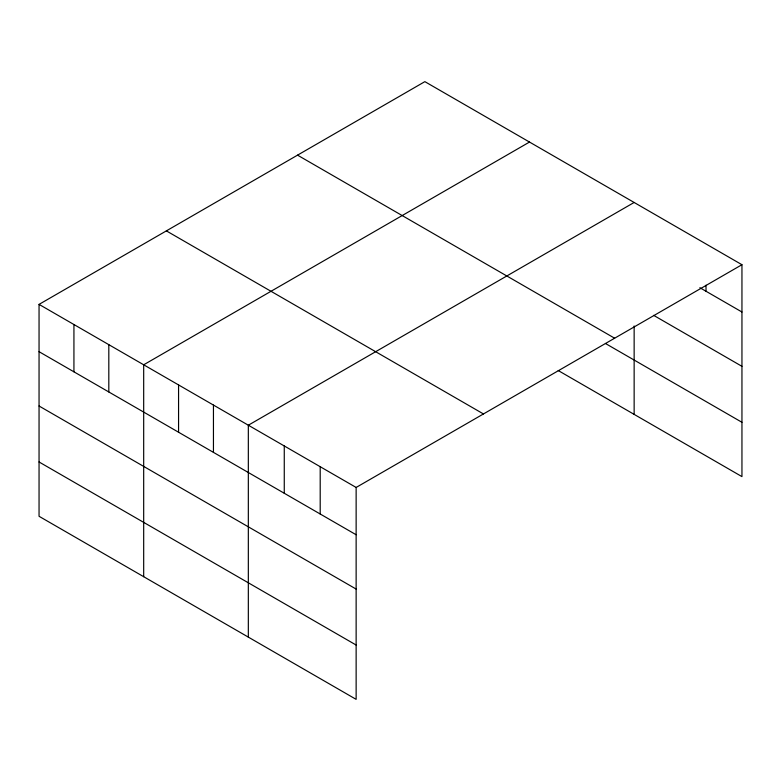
<?xml version="1.0" encoding="UTF-8"?>
<svg xmlns="http://www.w3.org/2000/svg" width="781" height="781" viewBox="0 0 781 781"><rect width="100%" height="100%" fill="white"/><g stroke="black" fill="none" stroke-linecap="round" stroke-linejoin="round"><path stroke-width="1.17" d="M741.95 264.71L356.136 487.451L356.136 699.356L39.05 516.29L39.05 304.385L424.864 81.644L741.95 264.71L741.95 476.615L558.23 370.545M529.498 142.054L143.684 364.795L143.684 576.7M634.143 202.464L248.329 425.215L248.329 637.12M699.854 287.701L741.95 312M653.648 315.348L741.95 366.328M297.541 155.146L614.627 338.212M605.412 343.464L741.95 422.296M166.373 230.883L483.459 413.95M39.05 304.385L356.136 487.451M39.05 351.684L356.136 534.751M39.05 406.003L356.136 589.069M39.05 461.971L356.136 645.038M706.014 285.192L706.014 291.254M634.143 325.98L634.143 414.369M320.2 466.706L320.2 514.005M284.264 445.961L284.264 493.25M213.447 405.075L213.447 452.365M178.566 384.935L178.566 432.235M108.813 344.665L108.813 391.955M73.931 324.525L73.931 371.815"/></g></svg>
